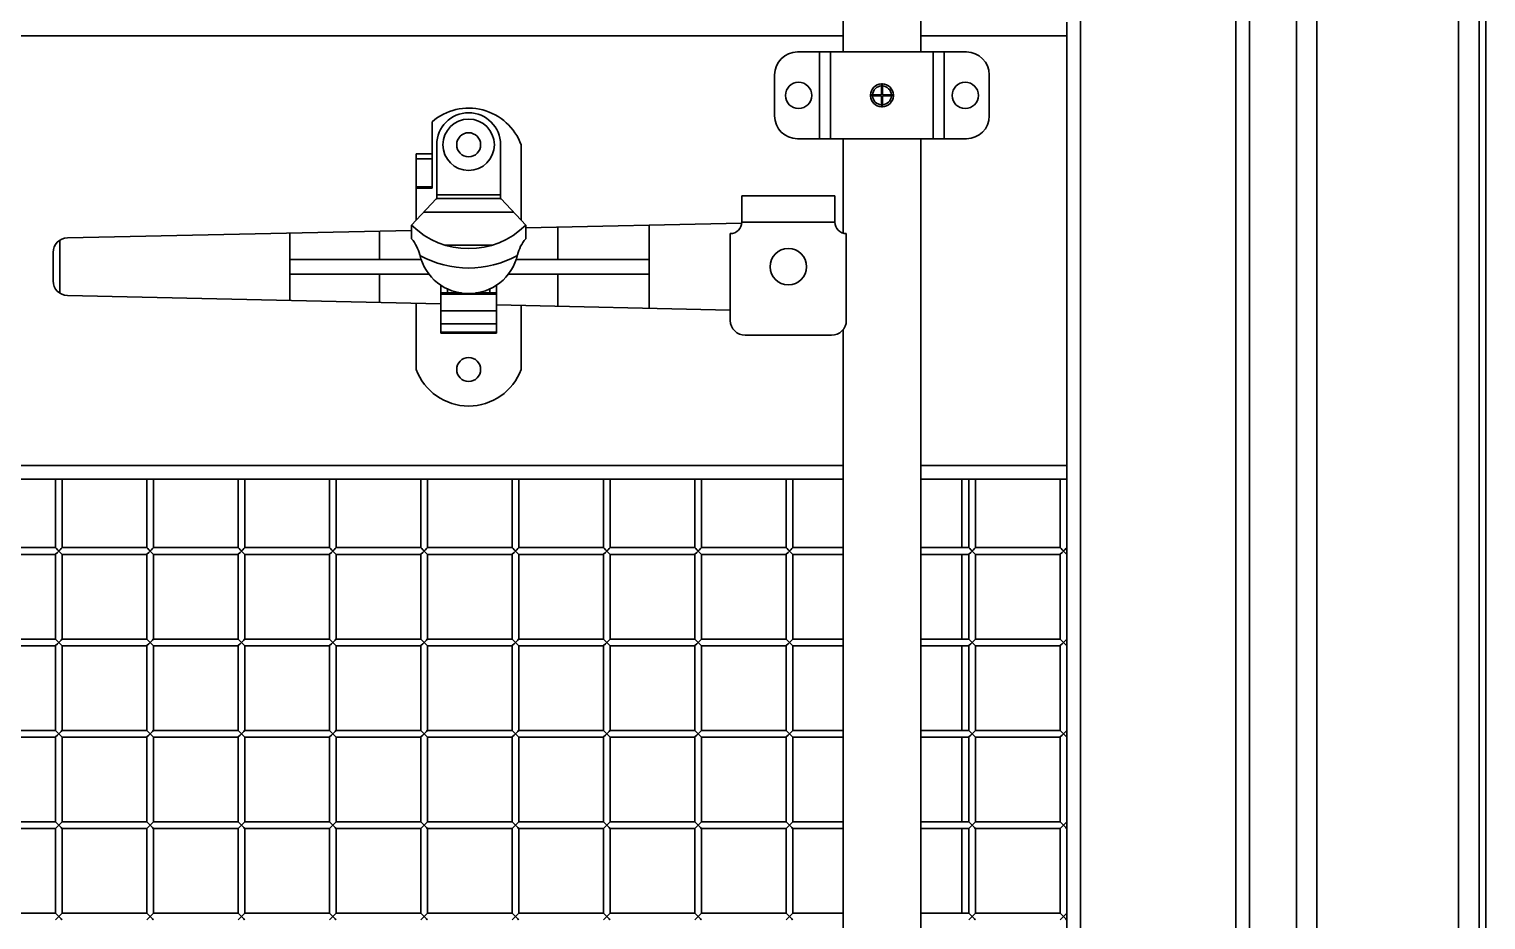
# Model space of a CAD drawing. Header units: millimetres. Extents: x 32496 to 166256, y 3504 to 23939.
# Drawn here: x 46014 to 46652, y 16170 to 16560 of the extents above; entities that cross this region are included whole.
import ezdxf

# ---------------------------------------------------------------- set-up
doc = ezdxf.new("R2010")
doc.units = ezdxf.units.MM
doc.layers.get('0').update_dxf_attribs({"lineweight": 35})

msp = doc.modelspace()

# ---------------------------------------------------------------- linework, layer by layer
at = {"linetype": 'Continuous'}
for p, q in [((46578.14, 15203.349), (46578.14, 17722.349)), ((46640.14, 15203.349), (46640.14, 17722.349)), ((46649.14, 17722.349), (46649.14, 15203.349)), ((46652.14, 17722.349), (46652.14, 15203.349)), ((46569.14, 15283.349), (46569.14, 17642.349)), ((46474.64, 17622.849), (46474.64, 15302.849)), ((46542.64, 15302.849), (46542.64, 17622.849)), ((46548.64, 17622.849), (46548.64, 15302.849)), ((46370.64, 17480.849), (46370.64, 16549.849)), ((46404.64, 17480.849), (46404.64, 16549.849)), ((46468.64, 16362.849), (46468.64, 16562.849)), ((46370.64, 16556.849), (45744.64, 16556.849)), ((46468.64, 16556.849), (46404.64, 16556.849)), ((46424.64, 16549.849), (46350.64, 16549.849)), ((46360.34, 16511.849), (46360.34, 16549.849)), ((46365.14, 16511.849), (46365.14, 16549.849)), ((46410.14, 16549.849), (46410.14, 16511.849)), ((46414.94, 16549.849), (46414.94, 16511.849)), ((46340.64, 16521.849), (46340.64, 16539.849)), ((46434.64, 16521.849), (46434.64, 16539.849)), ((46387.39, 16531.099), (46382.646, 16531.099)), ((46382.646, 16530.599), (46387.39, 16530.599)), ((46387.39, 16535.842), (46387.39, 16531.099)), ((46387.39, 16530.599), (46387.39, 16525.855)), ((46387.89, 16531.099), (46387.89, 16535.842)), ((46392.634, 16531.099), (46387.89, 16531.099)), ((46387.89, 16525.855), (46387.89, 16530.599)), ((46387.89, 16530.599), (46392.634, 16530.599)), ((46190.64, 16490.249), (46190.64, 16519.303)), ((46350.64, 16511.849), (46424.64, 16511.849)), ((46370.64, 16511.849), (46370.64, 16470.349)), ((46404.64, 16511.849), (46404.64, 15442.849)), ((46183.64, 16476.173), (46183.64, 16505.249)), ((46183.64, 16505.249), (46190.64, 16505.249)), ((46192.64, 16509.249), (46192.64, 16485.558)), ((46220.64, 16485.558), (46220.64, 16509.249)), ((46229.64, 16509.19), (46229.64, 16476.173)), ((46183.64, 16503.028), (46190.64, 16503.028)), ((46183.64, 16490.854), (46190.64, 16490.854)), ((46190.64, 16490.249), (46183.64, 16490.249)), ((46192.64, 16487.249), (46220.64, 16487.249)), ((46367.04, 16486.849), (46326.24, 16486.849)), ((46326.24, 16486.849), (46326.24, 16475.349)), ((46367.04, 16475.349), (46367.04, 16486.849)), ((46181.64, 16474.044), (46192.461, 16485.558)), ((46226.279, 16479.749), (46187.001, 16479.749)), ((46192.461, 16485.558), (46192.64, 16485.558)), ((46192.64, 16485.749), (46220.64, 16485.749)), ((46220.64, 16485.558), (46220.819, 16485.558)), ((46220.819, 16485.558), (46231.64, 16474.044)), ((46181.64, 16474.044), (46181.64, 16468.024)), ((46231.64, 16472.856), (46326.197, 16474.914)), ((46231.64, 16474.044), (46231.64, 16468.024)), ((46245.64, 16459.049), (46245.64, 16473.16)), ((46285.64, 16437.666), (46285.64, 16474.031)), ((46367.04, 16475.349), (46326.24, 16475.349)), ((46027.64, 16467.509), (46027.64, 16444.189)), ((46030.9, 16468.485), (46181.64, 16471.767)), ((46128.34, 16441.091), (46128.34, 16470.606)), ((46167.64, 16459.049), (46167.64, 16471.462)), ((46321.24, 16470.349), (46321.24, 16432.349)), ((46372.04, 16470.349), (46372.04, 16432.349)), ((46024.64, 16449.611), (46024.64, 16462.086)), ((46196.429, 16465.249), (46216.85, 16465.249)), ((46185.867, 16459.049), (46128.34, 16459.049)), ((46285.64, 16459.049), (46227.413, 16459.049)), ((46128.34, 16452.649), (46189.284, 16452.649)), ((46167.64, 16440.235), (46167.64, 16452.649)), ((46194.39, 16426.71), (46194.39, 16447.856)), ((46218.89, 16426.71), (46218.89, 16447.856)), ((46223.997, 16452.649), (46285.64, 16452.649)), ((46245.64, 16438.537), (46245.64, 16452.649)), ((46030.9, 16443.212), (46194.39, 16439.653)), ((46194.39, 16444.349), (46203.519, 16444.349)), ((46218.89, 16443.849), (46194.39, 16443.849)), ((46197.39, 16446.161), (46197.39, 16444.349)), ((46209.758, 16444.349), (46218.89, 16444.349)), ((46215.89, 16444.349), (46215.89, 16446.162)), ((46183.64, 16410.908), (46183.64, 16439.887)), ((46194.39, 16436.539), (46218.89, 16436.539)), ((46218.89, 16439.119), (46321.24, 16436.891)), ((46229.64, 16438.885), (46229.64, 16410.908)), ((46218.89, 16430.901), (46194.39, 16430.901)), ((46194.39, 16427.18), (46218.89, 16427.18)), ((46218.89, 16426.71), (46194.39, 16426.71)), ((46365.54, 16425.849), (46327.74, 16425.849)), ((46370.64, 16428.366), (46370.64, 15442.849)), ((45744.64, 16368.849), (46370.64, 16368.849)), ((46404.64, 16368.849), (46468.64, 16368.849)), ((46370.64, 16362.849), (45744.64, 16362.849)), ((46025.64, 16362.849), (46025.64, 16332.849)), ((46028.64, 16362.849), (46028.64, 16332.849)), ((46065.64, 16362.849), (46065.64, 16332.849)), ((46068.64, 16362.849), (46068.64, 16332.849)), ((46105.64, 16362.849), (46105.64, 16332.849)), ((46108.64, 16362.849), (46108.64, 16332.849)), ((46145.64, 16362.849), (46145.64, 16332.849)), ((46148.64, 16362.849), (46148.64, 16332.849)), ((46185.64, 16362.849), (46185.64, 16332.849)), ((46188.64, 16362.849), (46188.64, 16332.849)), ((46225.64, 16362.849), (46225.64, 16332.849)), ((46228.64, 16362.849), (46228.64, 16332.849)), ((46265.64, 16362.849), (46265.64, 16332.849)), ((46268.64, 16362.849), (46268.64, 16332.849)), ((46305.64, 16362.849), (46305.64, 16332.849)), ((46308.64, 16362.849), (46308.64, 16332.849)), ((46345.64, 16362.849), (46345.64, 16332.849)), ((46348.64, 16362.849), (46348.64, 16332.849)), ((46468.64, 16362.849), (46404.64, 16362.849)), ((46422.64, 16332.849), (46422.64, 16362.849)), ((46425.64, 16362.849), (46425.64, 16332.849)), ((46428.64, 16362.849), (46428.64, 16332.849)), ((46465.64, 16362.849), (46465.64, 16332.849)), ((46468.64, 15459.849), (46468.64, 16362.849)), ((45988.64, 16332.849), (46025.64, 16332.849)), ((46025.64, 16329.849), (46028.64, 16332.849)), ((46025.64, 16332.849), (46028.64, 16329.849)), ((46028.64, 16332.849), (46065.64, 16332.849)), ((46065.64, 16332.849), (46068.64, 16329.849)), ((46065.64, 16329.849), (46068.64, 16332.849)), ((46068.64, 16332.849), (46105.64, 16332.849)), ((46105.64, 16332.849), (46108.64, 16329.849)), ((46105.64, 16329.849), (46108.64, 16332.849)), ((46108.64, 16332.849), (46145.64, 16332.849)), ((46145.64, 16332.849), (46148.64, 16329.849)), ((46145.64, 16329.849), (46148.64, 16332.849)), ((46148.64, 16332.849), (46185.64, 16332.849)), ((46185.64, 16332.849), (46188.64, 16329.849)), ((46185.64, 16329.849), (46188.64, 16332.849)), ((46188.64, 16332.849), (46225.64, 16332.849)), ((46225.64, 16332.849), (46228.64, 16329.849)), ((46225.64, 16329.849), (46228.64, 16332.849)), ((46228.64, 16332.849), (46228.209, 16332.418)), ((46228.64, 16332.849), (46265.64, 16332.849)), ((46265.64, 16332.849), (46268.64, 16329.849)), ((46265.64, 16329.849), (46268.64, 16332.849)), ((46268.64, 16332.849), (46268.209, 16332.418)), ((46268.64, 16332.849), (46305.64, 16332.849)), ((46305.64, 16329.849), (46308.64, 16332.849)), ((46305.64, 16332.849), (46308.64, 16329.849)), ((46308.64, 16332.849), (46308.209, 16332.418)), ((46308.64, 16332.849), (46345.64, 16332.849)), ((46345.64, 16329.849), (46348.64, 16332.849)), ((46345.64, 16332.849), (46348.64, 16329.849)), ((46348.64, 16332.849), (46348.209, 16332.418)), ((46348.64, 16332.849), (46370.64, 16332.849)), ((46404.64, 16332.849), (46425.64, 16332.849)), ((46425.64, 16329.849), (46428.64, 16332.849)), ((46425.64, 16332.849), (46428.64, 16329.849)), ((46428.64, 16332.849), (46428.209, 16332.418)), ((46428.64, 16332.849), (46465.64, 16332.849)), ((46465.64, 16329.849), (46468.64, 16332.849)), ((46465.64, 16332.849), (46468.64, 16329.849)), ((46468.64, 16332.849), (46468.209, 16332.418)), ((45988.64, 16329.849), (46025.64, 16329.849)), ((46025.64, 16329.849), (46025.64, 16292.849)), ((46025.756, 16329.965), (46026.55, 16330.759)), ((46026.55, 16330.759), (46027.14, 16331.349)), ((46028.64, 16329.849), (46028.64, 16292.849)), ((46028.64, 16329.849), (46065.64, 16329.849)), ((46065.64, 16329.849), (46065.64, 16292.849)), ((46065.756, 16329.965), (46066.55, 16330.759)), ((46066.55, 16330.759), (46067.14, 16331.349)), ((46068.64, 16329.849), (46068.64, 16292.849)), ((46068.64, 16329.849), (46105.64, 16329.849)), ((46105.64, 16329.849), (46105.64, 16292.849)), ((46105.756, 16329.965), (46106.55, 16330.759)), ((46106.55, 16330.759), (46107.14, 16331.349)), ((46108.64, 16329.849), (46108.64, 16292.849)), ((46108.64, 16329.849), (46145.64, 16329.849)), ((46145.64, 16329.849), (46145.64, 16292.849)), ((46145.756, 16329.965), (46146.55, 16330.759)), ((46146.55, 16330.759), (46147.14, 16331.349)), ((46148.64, 16329.849), (46148.64, 16292.849)), ((46148.64, 16329.849), (46185.64, 16329.849)), ((46185.64, 16329.849), (46185.64, 16292.849)), ((46185.756, 16329.965), (46186.55, 16330.759)), ((46186.55, 16330.759), (46187.14, 16331.349)), ((46188.64, 16329.849), (46225.64, 16329.849)), ((46188.64, 16329.849), (46188.64, 16292.849)), ((46225.64, 16329.849), (46225.64, 16292.849)), ((46225.756, 16329.965), (46226.55, 16330.759)), ((46226.55, 16330.759), (46227.14, 16331.349)), ((46228.64, 16329.849), (46265.64, 16329.849)), ((46228.64, 16329.849), (46228.64, 16292.849)), ((46265.64, 16329.849), (46265.64, 16292.849)), ((46265.756, 16329.965), (46266.55, 16330.759)), ((46266.55, 16330.759), (46267.14, 16331.349)), ((46268.64, 16329.849), (46305.64, 16329.849)), ((46268.64, 16329.849), (46268.64, 16292.849)), ((46305.64, 16329.849), (46305.64, 16292.849)), ((46305.756, 16329.965), (46306.55, 16330.759)), ((46306.55, 16330.759), (46307.14, 16331.349)), ((46308.64, 16329.849), (46345.64, 16329.849)), ((46308.64, 16329.849), (46308.64, 16292.849)), ((46345.64, 16329.849), (46345.64, 16292.849)), ((46345.756, 16329.965), (46346.55, 16330.759)), ((46346.55, 16330.759), (46347.14, 16331.349)), ((46348.64, 16329.849), (46370.64, 16329.849)), ((46348.64, 16329.849), (46348.64, 16292.849)), ((46404.64, 16329.849), (46425.64, 16329.849)), ((46422.64, 16292.849), (46422.64, 16329.849)), ((46425.64, 16329.849), (46425.64, 16292.849)), ((46425.756, 16329.965), (46426.55, 16330.759)), ((46426.55, 16330.759), (46427.14, 16331.349)), ((46428.64, 16329.849), (46465.64, 16329.849)), ((46428.64, 16329.849), (46428.64, 16292.849)), ((46465.64, 16329.849), (46465.64, 16292.849)), ((46465.756, 16329.965), (46466.55, 16330.759)), ((46466.55, 16330.759), (46467.14, 16331.349)), ((45988.64, 16292.849), (46025.64, 16292.849)), ((45988.64, 16289.849), (46025.64, 16289.849)), ((46025.64, 16292.849), (46028.64, 16289.849)), ((46025.64, 16289.849), (46028.64, 16292.849)), ((46025.64, 16289.849), (46025.64, 16252.849)), ((46025.756, 16289.965), (46026.55, 16290.759)), ((46026.55, 16290.759), (46027.14, 16291.349)), ((46028.64, 16292.849), (46065.64, 16292.849)), ((46028.64, 16289.849), (46028.64, 16252.849)), ((46028.64, 16289.849), (46065.64, 16289.849)), ((46065.64, 16292.849), (46068.64, 16289.849)), ((46065.64, 16289.849), (46068.64, 16292.849)), ((46065.64, 16289.849), (46065.64, 16252.849)), ((46065.756, 16289.965), (46066.55, 16290.759)), ((46066.55, 16290.759), (46067.14, 16291.349)), ((46068.64, 16292.849), (46105.64, 16292.849)), ((46068.64, 16289.849), (46068.64, 16252.849)), ((46068.64, 16289.849), (46105.64, 16289.849)), ((46105.64, 16292.849), (46108.64, 16289.849)), ((46105.64, 16289.849), (46108.64, 16292.849)), ((46105.64, 16289.849), (46105.64, 16252.849)), ((46105.756, 16289.965), (46106.55, 16290.759)), ((46106.55, 16290.759), (46107.14, 16291.349)), ((46108.64, 16292.849), (46145.64, 16292.849)), ((46108.64, 16289.849), (46108.64, 16252.849)), ((46108.64, 16289.849), (46145.64, 16289.849)), ((46145.64, 16292.849), (46148.64, 16289.849)), ((46145.64, 16289.849), (46148.64, 16292.849)), ((46145.64, 16289.849), (46145.64, 16252.849)), ((46145.756, 16289.965), (46146.55, 16290.759)), ((46146.55, 16290.759), (46147.14, 16291.349)), ((46148.64, 16292.849), (46185.64, 16292.849)), ((46148.64, 16289.849), (46148.64, 16252.849)), ((46148.64, 16289.849), (46185.64, 16289.849)), ((46185.64, 16292.849), (46188.64, 16289.849)), ((46185.64, 16289.849), (46188.64, 16292.849)), ((46185.64, 16289.849), (46185.64, 16252.849)), ((46185.756, 16289.965), (46186.55, 16290.759)), ((46186.55, 16290.759), (46187.14, 16291.349)), ((46188.64, 16292.849), (46225.64, 16292.849)), ((46188.64, 16289.849), (46225.64, 16289.849)), ((46188.64, 16289.849), (46188.64, 16252.849)), ((46225.64, 16292.849), (46228.64, 16289.849)), ((46225.64, 16289.849), (46228.64, 16292.849)), ((46225.64, 16289.849), (46225.64, 16252.849)), ((46225.756, 16289.965), (46226.55, 16290.759)), ((46226.55, 16290.759), (46227.14, 16291.349)), ((46228.64, 16292.849), (46265.64, 16292.849)), ((46228.64, 16289.849), (46265.64, 16289.849)), ((46228.64, 16289.849), (46228.64, 16252.849)), ((46265.64, 16292.849), (46268.64, 16289.849)), ((46265.64, 16289.849), (46268.64, 16292.849)), ((46265.64, 16289.849), (46265.64, 16252.849)), ((46265.756, 16289.965), (46266.55, 16290.759)), ((46266.55, 16290.759), (46267.14, 16291.349)), ((46268.64, 16292.849), (46268.209, 16292.418)), ((46268.64, 16292.849), (46305.64, 16292.849)), ((46268.64, 16289.849), (46305.64, 16289.849)), ((46268.64, 16289.849), (46268.64, 16252.849)), ((46305.64, 16292.849), (46308.64, 16289.849)), ((46305.64, 16289.849), (46308.64, 16292.849)), ((46305.64, 16289.849), (46305.64, 16252.849)), ((46305.756, 16289.965), (46306.55, 16290.759)), ((46306.55, 16290.759), (46307.14, 16291.349)), ((46308.64, 16292.849), (46308.209, 16292.418)), ((46308.64, 16292.849), (46345.64, 16292.849)), ((46308.64, 16289.849), (46345.64, 16289.849)), ((46308.64, 16289.849), (46308.64, 16252.849)), ((46345.64, 16289.849), (46348.64, 16292.849)), ((46345.64, 16292.849), (46348.64, 16289.849)), ((46345.64, 16289.849), (46345.64, 16252.849)), ((46345.756, 16289.965), (46346.55, 16290.759)), ((46346.55, 16290.759), (46347.14, 16291.349)), ((46348.64, 16292.849), (46348.209, 16292.418)), ((46348.64, 16292.849), (46370.64, 16292.849)), ((46348.64, 16289.849), (46370.64, 16289.849)), ((46348.64, 16289.849), (46348.64, 16252.849)), ((46404.64, 16292.849), (46425.64, 16292.849)), ((46404.64, 16289.849), (46425.64, 16289.849)), ((46422.64, 16252.849), (46422.64, 16289.849)), ((46425.64, 16289.849), (46428.64, 16292.849)), ((46425.64, 16292.849), (46428.64, 16289.849)), ((46425.64, 16289.849), (46425.64, 16252.849)), ((46425.756, 16289.965), (46426.55, 16290.759)), ((46426.55, 16290.759), (46427.14, 16291.349)), ((46428.64, 16292.849), (46428.209, 16292.418)), ((46428.64, 16292.849), (46465.64, 16292.849)), ((46428.64, 16289.849), (46465.64, 16289.849)), ((46428.64, 16289.849), (46428.64, 16252.849)), ((46465.64, 16289.849), (46468.64, 16292.849)), ((46465.64, 16292.849), (46468.64, 16289.849)), ((46465.64, 16289.849), (46465.64, 16252.849)), ((46465.756, 16289.965), (46466.55, 16290.759)), ((46466.55, 16290.759), (46467.14, 16291.349)), ((46468.64, 16292.849), (46468.209, 16292.418)), ((45988.64, 16252.849), (46025.64, 16252.849)), ((45988.64, 16249.849), (46025.64, 16249.849)), ((46025.64, 16252.849), (46028.64, 16249.849)), ((46025.64, 16249.849), (46028.64, 16252.849)), ((46025.64, 16249.849), (46025.64, 16212.849)), ((46025.756, 16249.965), (46026.55, 16250.759)), ((46026.55, 16250.759), (46027.14, 16251.349)), ((46028.64, 16252.849), (46065.64, 16252.849)), ((46028.64, 16249.849), (46028.64, 16212.849)), ((46028.64, 16249.849), (46065.64, 16249.849)), ((46065.64, 16252.849), (46068.64, 16249.849)), ((46065.64, 16249.849), (46068.64, 16252.849)), ((46065.64, 16249.849), (46065.64, 16212.849)), ((46065.756, 16249.965), (46066.55, 16250.759)), ((46066.55, 16250.759), (46067.14, 16251.349)), ((46068.64, 16252.849), (46105.64, 16252.849)), ((46068.64, 16249.849), (46068.64, 16212.849)), ((46068.64, 16249.849), (46105.64, 16249.849)), ((46105.64, 16252.849), (46108.64, 16249.849)), ((46105.64, 16249.849), (46108.64, 16252.849)), ((46105.64, 16249.849), (46105.64, 16212.849)), ((46105.756, 16249.965), (46106.55, 16250.759)), ((46106.55, 16250.759), (46107.14, 16251.349)), ((46108.64, 16252.849), (46145.64, 16252.849)), ((46108.64, 16249.849), (46108.64, 16212.849)), ((46108.64, 16249.849), (46145.64, 16249.849)), ((46145.64, 16252.849), (46148.64, 16249.849)), ((46145.64, 16249.849), (46148.64, 16252.849)), ((46145.64, 16249.849), (46145.64, 16212.849)), ((46145.756, 16249.965), (46146.55, 16250.759)), ((46146.55, 16250.759), (46147.14, 16251.349)), ((46148.64, 16252.849), (46185.64, 16252.849)), ((46148.64, 16249.849), (46148.64, 16212.849)), ((46148.64, 16249.849), (46185.64, 16249.849)), ((46185.64, 16252.849), (46188.64, 16249.849)), ((46185.64, 16249.849), (46188.64, 16252.849)), ((46185.64, 16249.849), (46185.64, 16212.849)), ((46185.756, 16249.965), (46186.55, 16250.759)), ((46186.55, 16250.759), (46187.14, 16251.349)), ((46188.64, 16252.849), (46225.64, 16252.849)), ((46188.64, 16249.849), (46225.64, 16249.849)), ((46188.64, 16249.849), (46188.64, 16212.849)), ((46225.64, 16252.849), (46228.64, 16249.849)), ((46225.64, 16249.849), (46228.64, 16252.849)), ((46225.64, 16249.849), (46225.64, 16212.849)), ((46225.756, 16249.965), (46226.55, 16250.759)), ((46226.55, 16250.759), (46227.14, 16251.349)), ((46228.64, 16252.849), (46265.64, 16252.849)), ((46228.64, 16249.849), (46265.64, 16249.849)), ((46228.64, 16249.849), (46228.64, 16212.849)), ((46265.64, 16252.849), (46268.64, 16249.849)), ((46265.64, 16249.849), (46268.64, 16252.849)), ((46265.64, 16249.849), (46265.64, 16212.849)), ((46265.756, 16249.965), (46266.55, 16250.759)), ((46266.55, 16250.759), (46267.14, 16251.349)), ((46268.64, 16252.849), (46305.64, 16252.849)), ((46268.64, 16249.849), (46305.64, 16249.849)), ((46268.64, 16249.849), (46268.64, 16212.849)), ((46305.64, 16252.849), (46308.64, 16249.849)), ((46305.64, 16249.849), (46308.64, 16252.849)), ((46305.64, 16249.849), (46305.64, 16212.849)), ((46305.756, 16249.965), (46306.55, 16250.759)), ((46306.55, 16250.759), (46307.14, 16251.349)), ((46308.64, 16252.849), (46308.209, 16252.418)), ((46308.64, 16252.849), (46345.64, 16252.849)), ((46308.64, 16249.849), (46345.64, 16249.849)), ((46308.64, 16249.849), (46308.64, 16212.849)), ((46345.64, 16252.849), (46348.64, 16249.849)), ((46345.64, 16249.849), (46348.64, 16252.849)), ((46345.64, 16249.849), (46345.64, 16212.849)), ((46345.756, 16249.965), (46346.55, 16250.759)), ((46346.55, 16250.759), (46347.14, 16251.349)), ((46348.64, 16252.849), (46348.209, 16252.418)), ((46348.64, 16252.849), (46370.64, 16252.849)), ((46348.64, 16249.849), (46370.64, 16249.849)), ((46348.64, 16249.849), (46348.64, 16212.849)), ((46404.64, 16252.849), (46425.64, 16252.849)), ((46404.64, 16249.849), (46425.64, 16249.849)), ((46422.64, 16212.849), (46422.64, 16249.849)), ((46425.64, 16249.849), (46428.64, 16252.849)), ((46425.64, 16252.849), (46428.64, 16249.849)), ((46425.64, 16249.849), (46425.64, 16212.849)), ((46425.756, 16249.965), (46426.55, 16250.759)), ((46426.55, 16250.759), (46427.14, 16251.349)), ((46428.64, 16252.849), (46428.209, 16252.418)), ((46428.64, 16252.849), (46465.64, 16252.849)), ((46428.64, 16249.849), (46465.64, 16249.849)), ((46428.64, 16249.849), (46428.64, 16212.849)), ((46465.64, 16249.849), (46468.64, 16252.849)), ((46465.64, 16252.849), (46468.64, 16249.849)), ((46465.64, 16249.849), (46465.64, 16212.849)), ((46465.756, 16249.965), (46466.55, 16250.759)), ((46466.55, 16250.759), (46467.14, 16251.349)), ((46468.64, 16252.849), (46468.209, 16252.418)), ((45988.64, 16212.849), (46025.64, 16212.849)), ((46025.64, 16212.849), (46028.64, 16209.849)), ((46025.64, 16209.849), (46028.64, 16212.849)), ((46028.64, 16212.849), (46065.64, 16212.849)), ((46065.64, 16212.849), (46068.64, 16209.849)), ((46065.64, 16209.849), (46068.64, 16212.849)), ((46068.64, 16212.849), (46105.64, 16212.849)), ((46105.64, 16212.849), (46108.64, 16209.849)), ((46105.64, 16209.849), (46108.64, 16212.849)), ((46108.64, 16212.849), (46145.64, 16212.849)), ((46145.64, 16212.849), (46148.64, 16209.849)), ((46145.64, 16209.849), (46148.64, 16212.849)), ((46148.64, 16212.849), (46185.64, 16212.849)), ((46185.64, 16212.849), (46188.64, 16209.849)), ((46185.64, 16209.849), (46188.64, 16212.849)), ((46188.64, 16212.849), (46225.64, 16212.849)), ((46225.64, 16212.849), (46228.64, 16209.849)), ((46225.64, 16209.849), (46228.64, 16212.849)), ((46228.64, 16212.849), (46265.64, 16212.849)), ((46265.64, 16212.849), (46268.64, 16209.849)), ((46265.64, 16209.849), (46268.64, 16212.849)), ((46268.64, 16212.849), (46305.64, 16212.849)), ((46305.64, 16212.849), (46308.64, 16209.849)), ((46305.64, 16209.849), (46308.64, 16212.849)), ((46308.64, 16212.849), (46345.64, 16212.849)), ((46345.64, 16212.849), (46348.64, 16209.849)), ((46345.64, 16209.849), (46348.64, 16212.849)), ((46348.64, 16212.849), (46348.209, 16212.418)), ((46348.64, 16212.849), (46370.64, 16212.849)), ((46404.64, 16212.849), (46425.64, 16212.849)), ((46425.64, 16209.849), (46428.64, 16212.849)), ((46425.64, 16212.849), (46428.64, 16209.849)), ((46428.64, 16212.849), (46428.209, 16212.418)), ((46428.64, 16212.849), (46465.64, 16212.849)), ((46465.64, 16209.849), (46468.64, 16212.849)), ((46465.64, 16212.849), (46468.64, 16209.849)), ((46468.64, 16212.849), (46468.209, 16212.418)), ((45988.64, 16209.849), (46025.64, 16209.849)), ((46025.64, 16209.849), (46025.64, 16172.849)), ((46025.756, 16209.965), (46026.55, 16210.759)), ((46026.55, 16210.759), (46027.14, 16211.349)), ((46028.64, 16209.849), (46028.64, 16172.849)), ((46028.64, 16209.849), (46065.64, 16209.849)), ((46065.64, 16209.849), (46065.64, 16172.849)), ((46065.756, 16209.965), (46066.55, 16210.759)), ((46066.55, 16210.759), (46067.14, 16211.349)), ((46068.64, 16209.849), (46068.64, 16172.849)), ((46068.64, 16209.849), (46105.64, 16209.849)), ((46105.64, 16209.849), (46105.64, 16172.849)), ((46105.756, 16209.965), (46106.55, 16210.759)), ((46106.55, 16210.759), (46107.14, 16211.349)), ((46108.64, 16209.849), (46108.64, 16172.849)), ((46108.64, 16209.849), (46145.64, 16209.849)), ((46145.64, 16209.849), (46145.64, 16172.849)), ((46145.756, 16209.965), (46146.55, 16210.759)), ((46146.55, 16210.759), (46147.14, 16211.349)), ((46148.64, 16209.849), (46148.64, 16172.849)), ((46148.64, 16209.849), (46185.64, 16209.849)), ((46185.64, 16209.849), (46185.64, 16172.849)), ((46185.756, 16209.965), (46186.55, 16210.759)), ((46186.55, 16210.759), (46187.14, 16211.349)), ((46188.64, 16209.849), (46225.64, 16209.849)), ((46188.64, 16209.849), (46188.64, 16172.849)), ((46225.64, 16209.849), (46225.64, 16172.849)), ((46225.756, 16209.965), (46226.55, 16210.759)), ((46226.55, 16210.759), (46227.14, 16211.349)), ((46228.64, 16209.849), (46265.64, 16209.849)), ((46228.64, 16209.849), (46228.64, 16172.849)), ((46265.64, 16209.849), (46265.64, 16172.849)), ((46265.756, 16209.965), (46266.55, 16210.759)), ((46266.55, 16210.759), (46267.14, 16211.349)), ((46268.64, 16209.849), (46305.64, 16209.849)), ((46268.64, 16209.849), (46268.64, 16172.849)), ((46305.64, 16209.849), (46305.64, 16172.849)), ((46305.756, 16209.965), (46306.55, 16210.759)), ((46306.55, 16210.759), (46307.14, 16211.349)), ((46308.64, 16209.849), (46345.64, 16209.849)), ((46308.64, 16209.849), (46308.64, 16172.849)), ((46345.64, 16209.849), (46345.64, 16172.849)), ((46345.756, 16209.965), (46346.55, 16210.759)), ((46346.55, 16210.759), (46347.14, 16211.349)), ((46348.64, 16209.849), (46370.64, 16209.849)), ((46348.64, 16209.849), (46348.64, 16172.849)), ((46404.64, 16209.849), (46425.64, 16209.849)), ((46422.64, 16172.849), (46422.64, 16209.849)), ((46425.64, 16209.849), (46425.64, 16172.849)), ((46425.756, 16209.965), (46426.55, 16210.759)), ((46426.55, 16210.759), (46427.14, 16211.349)), ((46428.64, 16209.849), (46465.64, 16209.849)), ((46428.64, 16209.849), (46428.64, 16172.849)), ((46465.64, 16209.849), (46465.64, 16172.849)), ((46465.756, 16209.965), (46466.55, 16210.759)), ((46466.55, 16210.759), (46467.14, 16211.349)), ((45988.64, 16172.849), (46025.64, 16172.849)), ((46025.64, 16172.849), (46028.64, 16169.849)), ((46025.64, 16169.849), (46028.64, 16172.849)), ((46025.756, 16169.965), (46026.55, 16170.759)), ((46026.55, 16170.759), (46027.14, 16171.349)), ((46028.64, 16172.849), (46065.64, 16172.849)), ((46065.64, 16172.849), (46068.64, 16169.849)), ((46065.64, 16169.849), (46068.64, 16172.849)), ((46065.756, 16169.965), (46066.55, 16170.759)), ((46066.55, 16170.759), (46067.14, 16171.349)), ((46068.64, 16172.849), (46105.64, 16172.849)), ((46105.64, 16172.849), (46108.64, 16169.849)), ((46105.64, 16169.849), (46108.64, 16172.849)), ((46105.756, 16169.965), (46106.55, 16170.759)), ((46106.55, 16170.759), (46107.14, 16171.349)), ((46108.64, 16172.849), (46145.64, 16172.849)), ((46145.64, 16172.849), (46148.64, 16169.849)), ((46145.64, 16169.849), (46148.64, 16172.849)), ((46145.756, 16169.965), (46146.55, 16170.759)), ((46146.55, 16170.759), (46147.14, 16171.349)), ((46148.64, 16172.849), (46185.64, 16172.849)), ((46185.64, 16172.849), (46188.64, 16169.849)), ((46185.64, 16169.849), (46188.64, 16172.849)), ((46185.756, 16169.965), (46186.55, 16170.759)), ((46186.55, 16170.759), (46187.14, 16171.349)), ((46188.64, 16172.849), (46225.64, 16172.849)), ((46225.64, 16172.849), (46228.64, 16169.849)), ((46225.64, 16169.849), (46228.64, 16172.849)), ((46225.756, 16169.965), (46226.55, 16170.759)), ((46226.55, 16170.759), (46227.14, 16171.349)), ((46228.64, 16172.849), (46265.64, 16172.849)), ((46265.64, 16172.849), (46268.64, 16169.849)), ((46265.64, 16169.849), (46268.64, 16172.849)), ((46265.756, 16169.965), (46266.55, 16170.759)), ((46266.55, 16170.759), (46267.14, 16171.349)), ((46268.64, 16172.849), (46305.64, 16172.849)), ((46305.64, 16172.849), (46308.64, 16169.849)), ((46305.64, 16169.849), (46308.64, 16172.849)), ((46305.756, 16169.965), (46306.55, 16170.759)), ((46306.55, 16170.759), (46307.14, 16171.349)), ((46308.64, 16172.849), (46345.64, 16172.849)), ((46345.64, 16172.849), (46348.64, 16169.849)), ((46345.64, 16169.849), (46348.64, 16172.849)), ((46345.756, 16169.965), (46346.55, 16170.759)), ((46346.55, 16170.759), (46347.14, 16171.349)), ((46348.64, 16172.849), (46370.64, 16172.849)), ((46404.64, 16172.849), (46425.64, 16172.849)), ((46425.64, 16172.849), (46428.64, 16169.849)), ((46425.64, 16169.849), (46428.64, 16172.849)), ((46425.756, 16169.965), (46426.55, 16170.759)), ((46426.55, 16170.759), (46427.14, 16171.349)), ((46428.64, 16172.849), (46428.209, 16172.418)), ((46428.64, 16172.849), (46465.64, 16172.849)), ((46465.64, 16169.849), (46468.64, 16172.849)), ((46465.64, 16172.849), (46468.64, 16169.849)), ((46465.756, 16169.965), (46466.55, 16170.759)), ((46466.55, 16170.759), (46467.14, 16171.349)), ((46468.64, 16172.849), (46468.209, 16172.418))]:
    msp.add_line(p, q, dxfattribs=at)
for points in [[(46028.524, 16332.733), (46028.209, 16332.418), (46027.72, 16331.929), (46027.14, 16331.349)], [(46068.524, 16332.733), (46068.209, 16332.418), (46067.72, 16331.929), (46067.14, 16331.349)], [(46108.524, 16332.733), (46108.209, 16332.418), (46107.72, 16331.929), (46107.14, 16331.349)], [(46148.524, 16332.733), (46148.209, 16332.418), (46147.72, 16331.929), (46147.14, 16331.349)], [(46188.524, 16332.733), (46188.209, 16332.418), (46187.72, 16331.929), (46187.14, 16331.349)], [(46027.14, 16331.349), (46026.553, 16331.936), (46026.077, 16332.411)], [(46027.14, 16331.349), (46027.731, 16330.758), (46028.2, 16330.288), (46028.525, 16329.963)], [(46067.14, 16331.349), (46066.553, 16331.936), (46066.077, 16332.411)], [(46067.14, 16331.349), (46067.731, 16330.758), (46068.2, 16330.288), (46068.525, 16329.963)], [(46107.14, 16331.349), (46106.553, 16331.936), (46106.077, 16332.411)], [(46107.14, 16331.349), (46107.731, 16330.758), (46108.2, 16330.288), (46108.525, 16329.963)], [(46147.14, 16331.349), (46146.553, 16331.936), (46146.077, 16332.411)], [(46147.14, 16331.349), (46147.731, 16330.758), (46148.2, 16330.288), (46148.525, 16329.963)], [(46187.14, 16331.349), (46186.553, 16331.936), (46186.077, 16332.411)], [(46187.14, 16331.349), (46187.731, 16330.758), (46188.2, 16330.288), (46188.525, 16329.963)], [(46227.14, 16331.349), (46226.553, 16331.936), (46226.077, 16332.411)], [(46228.209, 16332.418), (46227.72, 16331.929), (46227.14, 16331.349)], [(46227.14, 16331.349), (46227.731, 16330.758), (46228.2, 16330.288), (46228.525, 16329.963)], [(46267.14, 16331.349), (46266.553, 16331.936), (46266.077, 16332.411)], [(46268.209, 16332.418), (46267.72, 16331.929), (46267.14, 16331.349)], [(46267.14, 16331.349), (46267.731, 16330.758), (46268.2, 16330.288), (46268.525, 16329.963)], [(46307.14, 16331.349), (46306.553, 16331.936), (46306.077, 16332.411)], [(46308.209, 16332.418), (46307.72, 16331.929), (46307.14, 16331.349)], [(46307.14, 16331.349), (46307.731, 16330.758), (46308.2, 16330.288), (46308.525, 16329.963)], [(46347.14, 16331.349), (46346.553, 16331.936), (46346.077, 16332.411)], [(46348.209, 16332.418), (46347.72, 16331.929), (46347.14, 16331.349)], [(46347.14, 16331.349), (46347.731, 16330.758), (46348.2, 16330.288), (46348.525, 16329.963)], [(46427.14, 16331.349), (46426.553, 16331.936), (46426.077, 16332.411)], [(46428.209, 16332.418), (46427.72, 16331.929), (46427.14, 16331.349)], [(46427.14, 16331.349), (46427.731, 16330.758), (46428.2, 16330.288), (46428.525, 16329.963)], [(46467.14, 16331.349), (46466.553, 16331.936), (46466.077, 16332.411)], [(46468.209, 16332.418), (46467.72, 16331.929), (46467.14, 16331.349)], [(46467.14, 16331.349), (46467.731, 16330.758), (46468.2, 16330.288), (46468.525, 16329.963)], [(46027.14, 16291.349), (46026.553, 16291.936), (46026.077, 16292.411)], [(46028.524, 16292.733), (46028.209, 16292.418), (46027.72, 16291.929), (46027.14, 16291.349)], [(46027.14, 16291.349), (46027.731, 16290.758), (46028.2, 16290.288), (46028.525, 16289.963)], [(46067.14, 16291.349), (46066.553, 16291.936), (46066.077, 16292.411)], [(46068.524, 16292.733), (46068.209, 16292.418), (46067.72, 16291.929), (46067.14, 16291.349)], [(46067.14, 16291.349), (46067.731, 16290.758), (46068.2, 16290.288), (46068.525, 16289.963)], [(46107.14, 16291.349), (46106.553, 16291.936), (46106.077, 16292.411)], [(46108.524, 16292.733), (46108.209, 16292.418), (46107.72, 16291.929), (46107.14, 16291.349)], [(46107.14, 16291.349), (46107.731, 16290.758), (46108.2, 16290.288), (46108.525, 16289.963)], [(46147.14, 16291.349), (46146.553, 16291.936), (46146.077, 16292.411)], [(46148.524, 16292.733), (46148.209, 16292.418), (46147.72, 16291.929), (46147.14, 16291.349)], [(46147.14, 16291.349), (46147.731, 16290.758), (46148.2, 16290.288), (46148.525, 16289.963)], [(46187.14, 16291.349), (46186.553, 16291.936), (46186.077, 16292.411)], [(46188.524, 16292.733), (46188.209, 16292.418), (46187.72, 16291.929), (46187.14, 16291.349)], [(46187.14, 16291.349), (46187.731, 16290.758), (46188.2, 16290.288), (46188.525, 16289.963)], [(46227.14, 16291.349), (46226.553, 16291.936), (46226.077, 16292.411)], [(46228.524, 16292.733), (46228.209, 16292.418), (46227.72, 16291.929), (46227.14, 16291.349)], [(46227.14, 16291.349), (46227.731, 16290.758), (46228.2, 16290.288), (46228.525, 16289.963)], [(46267.14, 16291.349), (46266.553, 16291.936), (46266.077, 16292.411)], [(46268.209, 16292.418), (46267.72, 16291.929), (46267.14, 16291.349)], [(46267.14, 16291.349), (46267.731, 16290.758), (46268.2, 16290.288), (46268.525, 16289.963)], [(46307.14, 16291.349), (46306.553, 16291.936), (46306.077, 16292.411)], [(46308.209, 16292.418), (46307.72, 16291.929), (46307.14, 16291.349)], [(46307.14, 16291.349), (46307.731, 16290.758), (46308.2, 16290.288), (46308.525, 16289.963)], [(46347.14, 16291.349), (46346.553, 16291.936), (46346.077, 16292.411)], [(46348.209, 16292.418), (46347.72, 16291.929), (46347.14, 16291.349)], [(46347.14, 16291.349), (46347.731, 16290.758), (46348.2, 16290.288), (46348.525, 16289.963)], [(46427.14, 16291.349), (46426.553, 16291.936), (46426.077, 16292.411)], [(46428.209, 16292.418), (46427.72, 16291.929), (46427.14, 16291.349)], [(46427.14, 16291.349), (46427.731, 16290.758), (46428.2, 16290.288), (46428.525, 16289.963)], [(46467.14, 16291.349), (46466.553, 16291.936), (46466.077, 16292.411)], [(46468.209, 16292.418), (46467.72, 16291.929), (46467.14, 16291.349)], [(46467.14, 16291.349), (46467.731, 16290.758), (46468.2, 16290.288), (46468.525, 16289.963)], [(46027.14, 16251.349), (46026.553, 16251.936), (46026.077, 16252.411)], [(46028.524, 16252.733), (46028.209, 16252.418), (46027.72, 16251.929), (46027.14, 16251.349)], [(46027.14, 16251.349), (46027.731, 16250.758), (46028.2, 16250.288), (46028.525, 16249.963)], [(46067.14, 16251.349), (46066.553, 16251.936), (46066.077, 16252.411)], [(46068.524, 16252.733), (46068.209, 16252.418), (46067.72, 16251.929), (46067.14, 16251.349)], [(46067.14, 16251.349), (46067.731, 16250.758), (46068.2, 16250.288), (46068.525, 16249.963)], [(46107.14, 16251.349), (46106.553, 16251.936), (46106.077, 16252.411)], [(46108.524, 16252.733), (46108.209, 16252.418), (46107.72, 16251.929), (46107.14, 16251.349)], [(46107.14, 16251.349), (46107.731, 16250.758), (46108.2, 16250.288), (46108.525, 16249.963)], [(46147.14, 16251.349), (46146.553, 16251.936), (46146.077, 16252.411)], [(46148.524, 16252.733), (46148.209, 16252.418), (46147.72, 16251.929), (46147.14, 16251.349)], [(46147.14, 16251.349), (46147.731, 16250.758), (46148.2, 16250.288), (46148.525, 16249.963)], [(46187.14, 16251.349), (46186.553, 16251.936), (46186.077, 16252.411)], [(46188.524, 16252.733), (46188.209, 16252.418), (46187.72, 16251.929), (46187.14, 16251.349)], [(46187.14, 16251.349), (46187.731, 16250.758), (46188.2, 16250.288), (46188.525, 16249.963)], [(46227.14, 16251.349), (46226.553, 16251.936), (46226.077, 16252.411)], [(46228.524, 16252.733), (46228.209, 16252.418), (46227.72, 16251.929), (46227.14, 16251.349)], [(46227.14, 16251.349), (46227.731, 16250.758), (46228.2, 16250.288), (46228.525, 16249.963)], [(46267.14, 16251.349), (46266.553, 16251.936), (46266.077, 16252.411)], [(46268.524, 16252.733), (46268.209, 16252.418), (46267.72, 16251.929), (46267.14, 16251.349)], [(46267.14, 16251.349), (46267.731, 16250.758), (46268.2, 16250.288), (46268.525, 16249.963)], [(46307.14, 16251.349), (46306.553, 16251.936), (46306.077, 16252.411)], [(46308.209, 16252.418), (46307.72, 16251.929), (46307.14, 16251.349)], [(46307.14, 16251.349), (46307.731, 16250.758), (46308.2, 16250.288), (46308.525, 16249.963)], [(46347.14, 16251.349), (46346.553, 16251.936), (46346.077, 16252.411)], [(46348.209, 16252.418), (46347.72, 16251.929), (46347.14, 16251.349)], [(46347.14, 16251.349), (46347.731, 16250.758), (46348.2, 16250.288), (46348.525, 16249.963)], [(46427.14, 16251.349), (46426.553, 16251.936), (46426.077, 16252.411)], [(46428.209, 16252.418), (46427.72, 16251.929), (46427.14, 16251.349)], [(46427.14, 16251.349), (46427.731, 16250.758), (46428.2, 16250.288), (46428.525, 16249.963)], [(46467.14, 16251.349), (46466.553, 16251.936), (46466.077, 16252.411)], [(46468.209, 16252.418), (46467.72, 16251.929), (46467.14, 16251.349)], [(46467.14, 16251.349), (46467.731, 16250.758), (46468.2, 16250.288), (46468.525, 16249.963)], [(46027.14, 16211.349), (46026.553, 16211.936), (46026.077, 16212.411)], [(46028.524, 16212.733), (46028.209, 16212.418), (46027.72, 16211.929), (46027.14, 16211.349)], [(46067.14, 16211.349), (46066.553, 16211.936), (46066.077, 16212.411)], [(46068.524, 16212.733), (46068.209, 16212.418), (46067.72, 16211.929), (46067.14, 16211.349)], [(46107.14, 16211.349), (46106.553, 16211.936), (46106.077, 16212.411)], [(46108.524, 16212.733), (46108.209, 16212.418), (46107.72, 16211.929), (46107.14, 16211.349)], [(46147.14, 16211.349), (46146.553, 16211.936), (46146.077, 16212.411)], [(46148.524, 16212.733), (46148.209, 16212.418), (46147.72, 16211.929), (46147.14, 16211.349)], [(46187.14, 16211.349), (46186.553, 16211.936), (46186.077, 16212.411)], [(46188.524, 16212.733), (46188.209, 16212.418), (46187.72, 16211.929), (46187.14, 16211.349)], [(46227.14, 16211.349), (46226.553, 16211.936), (46226.077, 16212.411)], [(46228.524, 16212.733), (46228.209, 16212.418), (46227.72, 16211.929), (46227.14, 16211.349)], [(46267.14, 16211.349), (46266.553, 16211.936), (46266.077, 16212.411)], [(46268.524, 16212.733), (46268.209, 16212.418), (46267.72, 16211.929), (46267.14, 16211.349)], [(46307.14, 16211.349), (46306.553, 16211.936), (46306.077, 16212.411)], [(46308.524, 16212.733), (46308.209, 16212.418), (46307.72, 16211.929), (46307.14, 16211.349)], [(46347.14, 16211.349), (46346.553, 16211.936), (46346.077, 16212.411)], [(46348.209, 16212.418), (46347.72, 16211.929), (46347.14, 16211.349)], [(46427.14, 16211.349), (46426.553, 16211.936), (46426.077, 16212.411)], [(46428.209, 16212.418), (46427.72, 16211.929), (46427.14, 16211.349)], [(46467.14, 16211.349), (46466.553, 16211.936), (46466.077, 16212.411)], [(46468.209, 16212.418), (46467.72, 16211.929), (46467.14, 16211.349)], [(46027.14, 16211.349), (46027.731, 16210.758), (46028.2, 16210.288), (46028.525, 16209.963)], [(46067.14, 16211.349), (46067.731, 16210.758), (46068.2, 16210.288), (46068.525, 16209.963)], [(46107.14, 16211.349), (46107.731, 16210.758), (46108.2, 16210.288), (46108.525, 16209.963)], [(46147.14, 16211.349), (46147.731, 16210.758), (46148.2, 16210.288), (46148.525, 16209.963)], [(46187.14, 16211.349), (46187.731, 16210.758), (46188.2, 16210.288), (46188.525, 16209.963)], [(46227.14, 16211.349), (46227.731, 16210.758), (46228.2, 16210.288), (46228.525, 16209.963)], [(46267.14, 16211.349), (46267.731, 16210.758), (46268.2, 16210.288), (46268.525, 16209.963)], [(46307.14, 16211.349), (46307.731, 16210.758), (46308.2, 16210.288), (46308.525, 16209.963)], [(46347.14, 16211.349), (46347.731, 16210.758), (46348.2, 16210.288), (46348.525, 16209.963)], [(46427.14, 16211.349), (46427.731, 16210.758), (46428.2, 16210.288), (46428.525, 16209.963)], [(46467.14, 16211.349), (46467.731, 16210.758), (46468.2, 16210.288), (46468.525, 16209.963)], [(46027.14, 16171.349), (46026.553, 16171.936), (46026.077, 16172.411)], [(46028.524, 16172.733), (46028.209, 16172.418), (46027.72, 16171.929), (46027.14, 16171.349)], [(46027.14, 16171.349), (46027.731, 16170.758), (46028.2, 16170.288), (46028.525, 16169.963)], [(46067.14, 16171.349), (46066.553, 16171.936), (46066.077, 16172.411)], [(46068.524, 16172.733), (46068.209, 16172.418), (46067.72, 16171.929), (46067.14, 16171.349)], [(46067.14, 16171.349), (46067.731, 16170.758), (46068.2, 16170.288), (46068.525, 16169.963)], [(46107.14, 16171.349), (46106.553, 16171.936), (46106.077, 16172.411)], [(46108.524, 16172.733), (46108.209, 16172.418), (46107.72, 16171.929), (46107.14, 16171.349)], [(46107.14, 16171.349), (46107.731, 16170.758), (46108.2, 16170.288), (46108.525, 16169.963)], [(46147.14, 16171.349), (46146.553, 16171.936), (46146.077, 16172.411)], [(46148.524, 16172.733), (46148.209, 16172.418), (46147.72, 16171.929), (46147.14, 16171.349)], [(46147.14, 16171.349), (46147.731, 16170.758), (46148.2, 16170.288), (46148.525, 16169.963)], [(46187.14, 16171.349), (46186.553, 16171.936), (46186.077, 16172.411)], [(46188.524, 16172.733), (46188.209, 16172.418), (46187.72, 16171.929), (46187.14, 16171.349)], [(46187.14, 16171.349), (46187.731, 16170.758), (46188.2, 16170.288), (46188.525, 16169.963)], [(46227.14, 16171.349), (46226.553, 16171.936), (46226.077, 16172.411)], [(46228.524, 16172.733), (46228.209, 16172.418), (46227.72, 16171.929), (46227.14, 16171.349)], [(46227.14, 16171.349), (46227.731, 16170.758), (46228.2, 16170.288), (46228.525, 16169.963)], [(46267.14, 16171.349), (46266.553, 16171.936), (46266.077, 16172.411)], [(46268.524, 16172.733), (46268.209, 16172.418), (46267.72, 16171.929), (46267.14, 16171.349)], [(46267.14, 16171.349), (46267.731, 16170.758), (46268.2, 16170.288), (46268.525, 16169.963)], [(46307.14, 16171.349), (46306.553, 16171.936), (46306.077, 16172.411)], [(46308.524, 16172.733), (46308.209, 16172.418), (46307.72, 16171.929), (46307.14, 16171.349)], [(46307.14, 16171.349), (46307.731, 16170.758), (46308.2, 16170.288), (46308.525, 16169.963)], [(46347.14, 16171.349), (46346.553, 16171.936), (46346.077, 16172.411)], [(46348.524, 16172.733), (46348.209, 16172.418), (46347.72, 16171.929), (46347.14, 16171.349)], [(46347.14, 16171.349), (46347.731, 16170.758), (46348.2, 16170.288), (46348.525, 16169.963)], [(46427.14, 16171.349), (46426.553, 16171.936), (46426.077, 16172.411)], [(46428.209, 16172.418), (46427.72, 16171.929), (46427.14, 16171.349)], [(46427.14, 16171.349), (46427.731, 16170.758), (46428.2, 16170.288), (46428.525, 16169.963)], [(46467.14, 16171.349), (46466.553, 16171.936), (46466.077, 16172.411)], [(46468.209, 16172.418), (46467.72, 16171.929), (46467.14, 16171.349)], [(46467.14, 16171.349), (46467.731, 16170.758), (46468.2, 16170.288), (46468.525, 16169.963)]]:
    msp.add_lwpolyline(points, dxfattribs=at)
for centre, radius in [((46351.14, 16530.849), 5.75), ((46424.14, 16530.849), 5.75), ((46206.64, 16509.249), 11.25), ((46206.64, 16509.249), 5.25), ((46346.64, 16455.849), 8), ((46206.64, 16410.849), 5.25)]:
    msp.add_circle(centre, radius, dxfattribs=at)
for centre, radius, start, end in [((46350.64, 16539.849), 10, 90, 180), ((46424.64, 16539.849), 10, 0, 90), ((46387.64, 16530.849), 5, 177.154271, 182.856373), ((46387.64, 16530.849), 5, 92.86597, 177.134016), ((46387.64, 16530.849), 5, 182.865984, 267.13403), ((46387.64, 16530.849), 4.134, 93.467048, 176.532952), ((46387.64, 16530.849), 4.134, 183.467048, 266.532952), ((46387.64, 16530.849), 4, 176.416678, 183.583322), ((46387.64, 16530.849), 4, 86.416678, 93.583322), ((46387.64, 16530.849), 5, 87.15889, 92.850905), ((46387.64, 16530.849), 5, 2.865984, 87.134016), ((46387.64, 16530.849), 4.134, 3.467048, 86.532952), ((46387.64, 16530.849), 5, 272.865984, 357.134016), ((46387.64, 16530.849), 4.134, 273.467048, 356.532952), ((46387.64, 16530.849), 4, 356.416678, 3.583322), ((46387.64, 16530.849), 5, 357.150357, 2.850961), ((46206.64, 16500.749), 24.5, 20.153074, 130.772805), ((46387.64, 16530.849), 4, 266.416678, 273.583322), ((46387.64, 16530.849), 5, 267.153381, 272.845862), ((46206.64, 16509.249), 14, 0, 180), ((46350.64, 16521.849), 10, 180, 270), ((46424.64, 16521.849), 10, 270, 0), ((46206.64, 16499.249), 35.5, 225.233005, 314.766995), ((46321.24, 16475.349), 5, 270, 0), ((46372.04, 16475.349), 5, 180, 270), ((46031.04, 16462.086), 6.4, 91.2473, 180), ((46169.64, 16457.441), 16, 13.096806, 41.409622), ((46243.64, 16457.441), 16, 138.590378, 166.903194), ((46206.64, 16466.049), 21.988, 193.096806, 346.903194), ((46206.64, 16499.249), 44, 240.978708, 299.021292), ((46031.04, 16449.611), 6.4, 180, 268.7527), ((46327.74, 16432.349), 6.5, 180, 270), ((46365.54, 16432.349), 6.5, 270, 0), ((46206.64, 16419.349), 24.5, 200.153074, 339.846926)]:
    msp.add_arc(centre, radius, start, end, dxfattribs=at)

doc.saveas('drawing.dxf')
